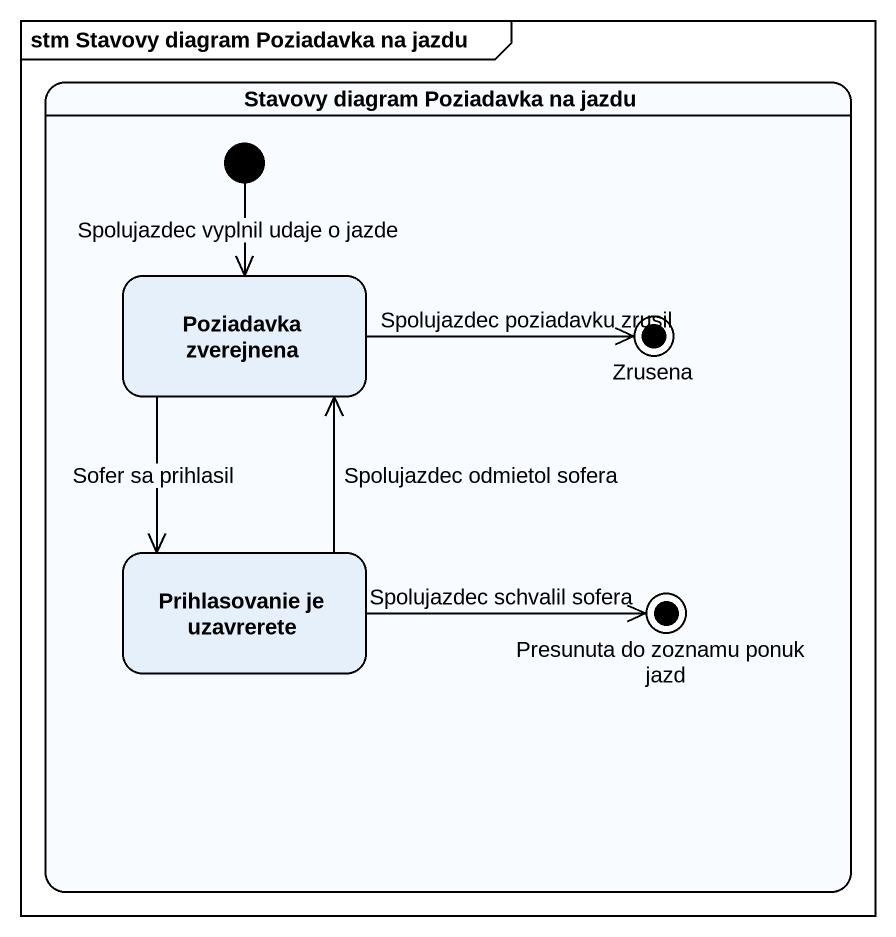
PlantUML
@startuml
mainframe stm Stavovy diagram Poziadavka na jazdu
hide empty description
state "Stavovy diagram Poziadavka na jazdu" as Stavovy_diagram_Poziadavka {
  state "Poziadavka zverejnena" as Poziadavka_zverejnena
  state Zrusena <<end>>
  state "Prihlasovanie je uzavrerete" as Prihlasovanie_je_uzavrerete
  state "Presunuta do zoznamu ponuk jazd" as Presunuta_do_zoznamu_ponuk <<end>>
  [*] --> Poziadavka_zverejnena : Spolujazdec vyplnil udaje o jazde
}
Poziadavka_zverejnena -right-> Zrusena : Spolujazdec poziadavku zrusil
Poziadavka_zverejnena --> Prihlasovanie_je_uzavrerete : Sofer sa prihlasil
Prihlasovanie_je_uzavrerete -up-> Poziadavka_zverejnena : Spolujazdec odmietol sofera
Prihlasovanie_je_uzavrerete -right-> Presunuta_do_zoznamu_ponuk : Spolujazdec schvalil sofera
@enduml
